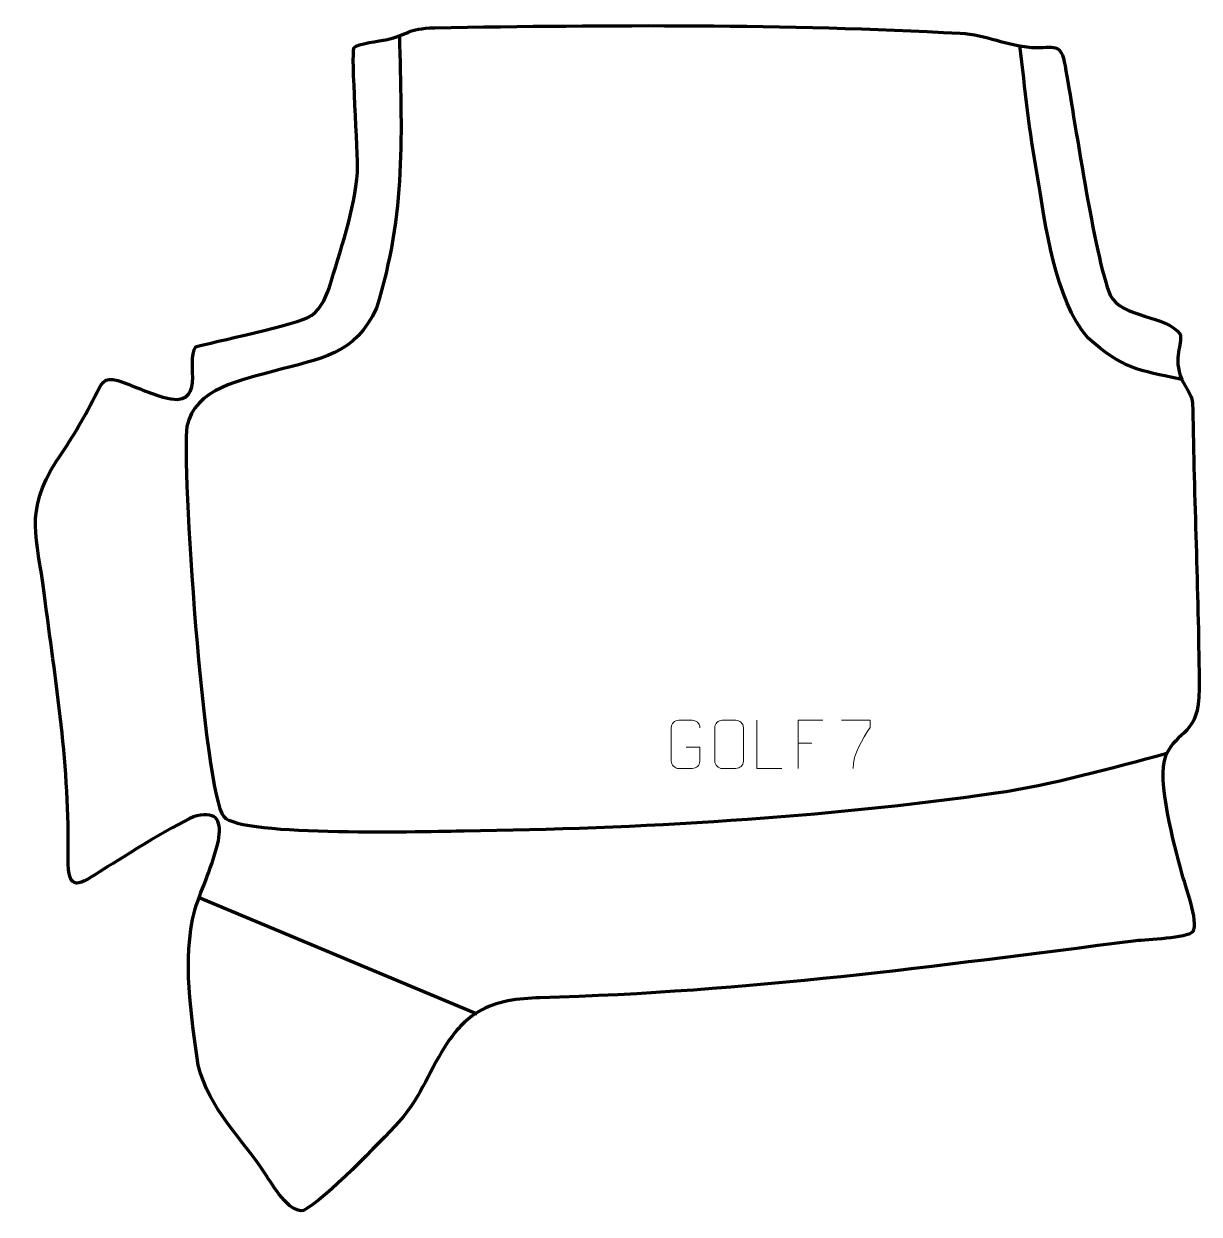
# Model space of a CAD drawing. Header units: millimetres. Extents: x -535 to 73, y 195 to 812.
import ezdxf

# ---------------------------------------------------------------- set-up
doc = ezdxf.new("R2010")
doc.units = ezdxf.units.MM
doc.header["$MEASUREMENT"] = 0
doc.layers.add('layer 1', color=7, linetype='Continuous')
doc.layers.add('layer 2', color=7, linetype='Continuous')

msp = doc.modelspace()

# ---------------------------------------------------------------- linework, layer by layer
at = {"layer": 'layer 1', "color": 142, "lineweight": 158}
for points, knots in [([(-340.9806, 805.4784), (-339.9138, 755.6994), (-337.4583, 713.0911), (-352.9234, 664.5867), (-352.9234, 664.5867), (-363.6071, 639.9113), (-382.5166, 638.3379), (-405.9698, 631.7266), (-405.9698, 631.7266), (-422.0929, 627.3846), (-447.3829, 622.7131), (-451.0359, 603.1141), (-451.0359, 603.1141), (-453.9868, 584.2913), (-442.3305, 413.3967), (-431.9882, 401.0333), (-431.9882, 401.0333), (-423.1452, 390.4622), (-324.4353, 393.4648), (-307.4464, 393.6677), (-307.4464, 393.6677), (-218.0245, 394.7361), (-120.682, 400.5623), (-32.2537, 413.2736), (-32.2537, 413.2736), (-3.3035, 417.435), (27.3524, 426.2245), (56.3625, 433.8311)], [0, 0, 0, 0, 0.125, 0.125, 0.125, 0.125, 0.25, 0.25, 0.25, 0.25, 0.375, 0.375, 0.375, 0.375, 0.5, 0.5, 0.5, 0.5, 0.625, 0.625, 0.625, 0.625, 0.75, 0.75, 0.75, 0.75, 1, 1, 1, 1]), ([(64.0815, 627.4812), (41.0963, 632.2565), (33.8161, 632.7873), (15.4243, 649.0437), (15.4243, 649.0437), (-1.7606, 668.9185), (-6.3408, 707.8706), (-10.8572, 733.5533), (-10.8572, 733.5533), (-14.7431, 755.6503), (-17.091, 777.9601), (-19.7335, 800.2283)], [0, 0, 0, 0, 0.25, 0.25, 0.25, 0.25, 0.5, 0.5, 0.5, 0.5, 1, 1, 1, 1])]:
    msp.add_open_spline(points, degree=3, knots=knots, dxfattribs=at)
at = {"layer": 'layer 1', "color": 250, "lineweight": 9}
for points, knots in [([(-192.5969, 436.9495), (-192.5969, 436.9495), (-185.4288, 436.9495), (-185.4288, 436.9495), (-185.4288, 436.9495), (-185.4288, 436.9495), (-185.4288, 429.7814), (-185.4288, 429.7814), (-185.4288, 429.7814), (-185.5685, 427.458), (-187.2457, 425.9784), (-189.3935, 425.9676), (-189.3935, 425.9676), (-191.7253, 425.968), (-194.0573, 425.968), (-196.3888, 425.9676), (-196.3888, 425.9676), (-198.3137, 425.8622), (-200.2859, 427.7467), (-200.2747, 429.764), (-200.2747, 429.764), (-200.2743, 435.5341), (-200.2743, 441.3038), (-200.2747, 447.0731), (-200.2747, 447.0731), (-200.2705, 449.2112), (-198.5237, 450.9304), (-196.3714, 450.917), (-196.3714, 450.917), (-194.0457, 450.917), (-191.7196, 450.917), (-189.3935, 450.917), (-189.3935, 450.917), (-187.4468, 450.9524), (-185.4554, 449.4609), (-185.4288, 447.0232)], [0, 0, 0, 0, 0.1, 0.1, 0.1, 0.1, 0.2, 0.2, 0.2, 0.2, 0.3, 0.3, 0.3, 0.3, 0.4, 0.4, 0.4, 0.4, 0.5, 0.5, 0.5, 0.5, 0.6, 0.6, 0.6, 0.6, 0.7, 0.7, 0.7, 0.7, 0.8, 0.8, 0.8, 0.8, 1, 1, 1, 1]), ([(-173.8269, 450.9164), (-171.5012, 450.9164), (-169.1751, 450.9164), (-166.849, 450.9164), (-166.849, 450.9164), (-164.9024, 450.952), (-162.911, 449.4604), (-162.8843, 447.0228), (-162.8843, 447.0228), (-162.8847, 441.2759), (-162.8847, 435.5286), (-162.8843, 429.7809), (-162.8843, 429.7809), (-163.0241, 427.4575), (-164.7013, 425.9779), (-166.849, 425.9671), (-166.849, 425.9671), (-169.1809, 425.9675), (-171.5128, 425.9675), (-173.8443, 425.9671), (-173.8443, 425.9671), (-175.7693, 425.8617), (-177.7414, 427.7462), (-177.7302, 429.7635), (-177.7302, 429.7635), (-177.7299, 435.5336), (-177.7299, 441.3033), (-177.7302, 447.0726), (-177.7302, 447.0726), (-177.726, 449.2107), (-175.9793, 450.9299), (-173.8269, 450.9164)], [0, 0, 0, 0, 0.11111111, 0.11111111, 0.11111111, 0.11111111, 0.22222222, 0.22222222, 0.22222222, 0.22222222, 0.33333333, 0.33333333, 0.33333333, 0.33333333, 0.44444444, 0.44444444, 0.44444444, 0.44444444, 0.55555556, 0.55555556, 0.55555556, 0.55555556, 0.66666667, 0.66666667, 0.66666667, 0.66666667, 0.77777778, 0.77777778, 0.77777778, 0.77777778, 1, 1, 1, 1]), ([(-142.9787, 425.9633), (-142.9787, 425.9633), (-155.9278, 425.9633), (-155.9278, 425.9633), (-155.9278, 425.9633), (-155.9278, 425.9633), (-155.9278, 450.9169), (-155.9278, 450.9169)], [0, 0, 0, 0, 0.33333333, 0.33333333, 0.33333333, 0.33333333, 1, 1, 1, 1]), ([(-121.7419, 450.9244), (-121.7419, 450.9244), (-134.6159, 450.9244), (-134.6159, 450.9244), (-134.6159, 450.9244), (-134.6159, 450.9244), (-134.6159, 425.9708), (-134.6159, 425.9708)], [0, 0, 0, 0, 0.33333333, 0.33333333, 0.33333333, 0.33333333, 1, 1, 1, 1]), ([(-112.0239, 450.9269), (-112.0239, 450.9269), (-97.2078, 450.9269), (-97.2078, 450.9269), (-97.2078, 450.9269), (-97.2081, 449.6773), (-97.2081, 448.4277), (-97.2078, 447.1779), (-97.2078, 447.1779), (-101.2022, 441.1808), (-106.1174, 433.3472), (-106.1174, 425.9684)], [0, 0, 0, 0, 0.25, 0.25, 0.25, 0.25, 0.5, 0.5, 0.5, 0.5, 1, 1, 1, 1])]:
    msp.add_open_spline(points, degree=3, knots=knots, dxfattribs=at)
msp.add_open_spline([(-134.6159, 439.0447), (-134.6159, 439.0447), (-127.4478, 439.0447), (-127.4478, 439.0447)], degree=3, dxfattribs=at)
at = {"layer": 'layer 1', "color": 142, "lineweight": 158}
msp.add_open_spline([(-300.8032, 298.6521), (-300.8032, 298.6521), (-444.7498, 358.9148), (-444.7498, 358.9148)], degree=3, dxfattribs=at)
at = {"layer": 'layer 2', "color": 242, "lineweight": 158}
msp.add_open_spline([(3.6857, 789.8512), (1.3821, 802.5118), (-1.6036, 798.9614), (-13.6394, 799.4904), (-13.6394, 799.4904), (-26.9466, 800.3629), (-36.638, 806.016), (-50.7176, 806.7808), (-50.7176, 806.7808), (-141.3151, 811.6788), (-232.0508, 811.2012), (-322.7344, 809.6333), (-322.7344, 809.6333), (-337.3596, 809.2498), (-336.0813, 806.003), (-347.9786, 803.4616), (-347.9786, 803.4616), (-350.7829, 802.8626), (-363.0729, 801.271), (-364.423, 799.431), (-364.423, 799.431), (-366.1957, 794.9973), (-362.1469, 745.7005), (-362.7632, 734.6994), (-362.7632, 734.6994), (-364.0228, 715.8397), (-371.7869, 693.6253), (-377.2626, 675.2739), (-377.2626, 675.2739), (-379.2464, 669.177), (-382.603, 662.0546), (-388.7801, 659.3226), (-388.7801, 659.3226), (-398.3726, 655.08), (-445.9598, 644.874), (-446.4551, 644.3927), (-446.4551, 644.3927), (-452.1033, 636.6868), (-439.7121, 611.5218), (-463.428, 618.3029), (-463.428, 618.3029), (-471.8599, 620.7974), (-478.8675, 624.2425), (-486.7848, 626.8492), (-486.7848, 626.8492), (-494.3472, 629.3391), (-495.2731, 625.0192), (-498.631, 618.618), (-498.631, 618.618), (-505.2133, 606.0305), (-510.6326, 596.7059), (-518.7038, 584.972), (-518.7038, 584.972), (-535.4739, 558.7891), (-528.5098, 545.3354), (-524.9256, 516.9814), (-524.9256, 516.9814), (-519.1103, 471.1619), (-511.4679, 426.0043), (-512.5397, 379.6421), (-512.5397, 379.6421), (-512.6749, 360.7351), (-507.0246, 365.6939), (-493.8408, 373.9621), (-493.8408, 373.9621), (-485.1306, 379.4145), (-453.6876, 399.2408), (-445.9372, 401.4374), (-445.9372, 401.4374), (-435.0476, 403.9693), (-432.8764, 398.1158), (-434.755, 388.4925), (-434.755, 388.4925), (-438.0049, 374.6586), (-442.7522, 365.3756), (-446.9741, 352.5398), (-446.9741, 352.5398), (-453.6013, 326.5259), (-448.7732, 298.5026), (-445.1933, 272.2568), (-445.1933, 272.2568), (-439.2359, 249.0263), (-422.7862, 234.9497), (-410.1744, 215.5192), (-410.1744, 215.5192), (-406.937, 210.5313), (-397.7996, 195.0789), (-390.6639, 197.0709), (-390.6639, 197.0709), (-379.3312, 202.7994), (-351.4085, 232.2312), (-341.2219, 242.8789), (-341.2219, 242.8789), (-328.2058, 257.9909), (-326.1106, 269.2919), (-315.6957, 284.5381), (-315.6957, 284.5381), (-311.0851, 291.2875), (-305.9922, 296.4636), (-300.1945, 299.9287), (-300.1945, 299.9287), (-290.7474, 305.5748), (-279.3165, 306.8395), (-268.3614, 307.1487), (-268.3614, 307.1487), (-158.7263, 310.2427), (-64.9792, 323.4068), (40.3009, 336.6547), (40.3009, 336.6547), (46.1126, 337.386), (66.8465, 337.8787), (69.7802, 341.3727), (69.7802, 341.3727), (72.8457, 346.8838), (65.5497, 365.6444), (63.7794, 372.4031), (63.7794, 372.4031), (60.3096, 385.5441), (50.6643, 420.5139), (55.6979, 432.3792), (55.6979, 432.3792), (61.6995, 446.5262), (73.0706, 442.4671), (73.0941, 467.3), (73.0941, 467.3), (72.7877, 513.9431), (70.5824, 561.3324), (69.8535, 608.1817), (69.8535, 608.1817), (69.5541, 621.2183), (69.3153, 616.8376), (64.0815, 627.4812), (64.0815, 627.4812), (59.2667, 638.9981), (64.6549, 645.3916), (63.2085, 650.8849), (63.2085, 650.8849), (56.4127, 660.7155), (32.7041, 659.4758), (27.0766, 671.1213), (27.0766, 671.1213), (18.8398, 690.321), (8.238, 764.9329), (3.6857, 789.8512)], degree=3, knots=[0, 0, 0, 0, 0.02702703, 0.02702703, 0.02702703, 0.02702703, 0.05405405, 0.05405405, 0.05405405, 0.05405405, 0.08108108, 0.08108108, 0.08108108, 0.08108108, 0.10810811, 0.10810811, 0.10810811, 0.10810811, 0.13513514, 0.13513514, 0.13513514, 0.13513514, 0.16216216, 0.16216216, 0.16216216, 0.16216216, 0.18918919, 0.18918919, 0.18918919, 0.18918919, 0.21621622, 0.21621622, 0.21621622, 0.21621622, 0.24324324, 0.24324324, 0.24324324, 0.24324324, 0.27027027, 0.27027027, 0.27027027, 0.27027027, 0.2972973, 0.2972973, 0.2972973, 0.2972973, 0.32432432, 0.32432432, 0.32432432, 0.32432432, 0.35135135, 0.35135135, 0.35135135, 0.35135135, 0.37837838, 0.37837838, 0.37837838, 0.37837838, 0.40540541, 0.40540541, 0.40540541, 0.40540541, 0.43243243, 0.43243243, 0.43243243, 0.43243243, 0.45945946, 0.45945946, 0.45945946, 0.45945946, 0.48648649, 0.48648649, 0.48648649, 0.48648649, 0.51351351, 0.51351351, 0.51351351, 0.51351351, 0.54054054, 0.54054054, 0.54054054, 0.54054054, 0.56756757, 0.56756757, 0.56756757, 0.56756757, 0.59459459, 0.59459459, 0.59459459, 0.59459459, 0.62162162, 0.62162162, 0.62162162, 0.62162162, 0.64864865, 0.64864865, 0.64864865, 0.64864865, 0.67567568, 0.67567568, 0.67567568, 0.67567568, 0.7027027, 0.7027027, 0.7027027, 0.7027027, 0.72972973, 0.72972973, 0.72972973, 0.72972973, 0.75675676, 0.75675676, 0.75675676, 0.75675676, 0.78378378, 0.78378378, 0.78378378, 0.78378378, 0.81081081, 0.81081081, 0.81081081, 0.81081081, 0.83783784, 0.83783784, 0.83783784, 0.83783784, 0.86486486, 0.86486486, 0.86486486, 0.86486486, 0.89189189, 0.89189189, 0.89189189, 0.89189189, 0.91891892, 0.91891892, 0.91891892, 0.91891892, 0.94594595, 0.94594595, 0.94594595, 0.94594595, 1, 1, 1, 1], dxfattribs=at)

doc.saveas('drawing.dxf')
